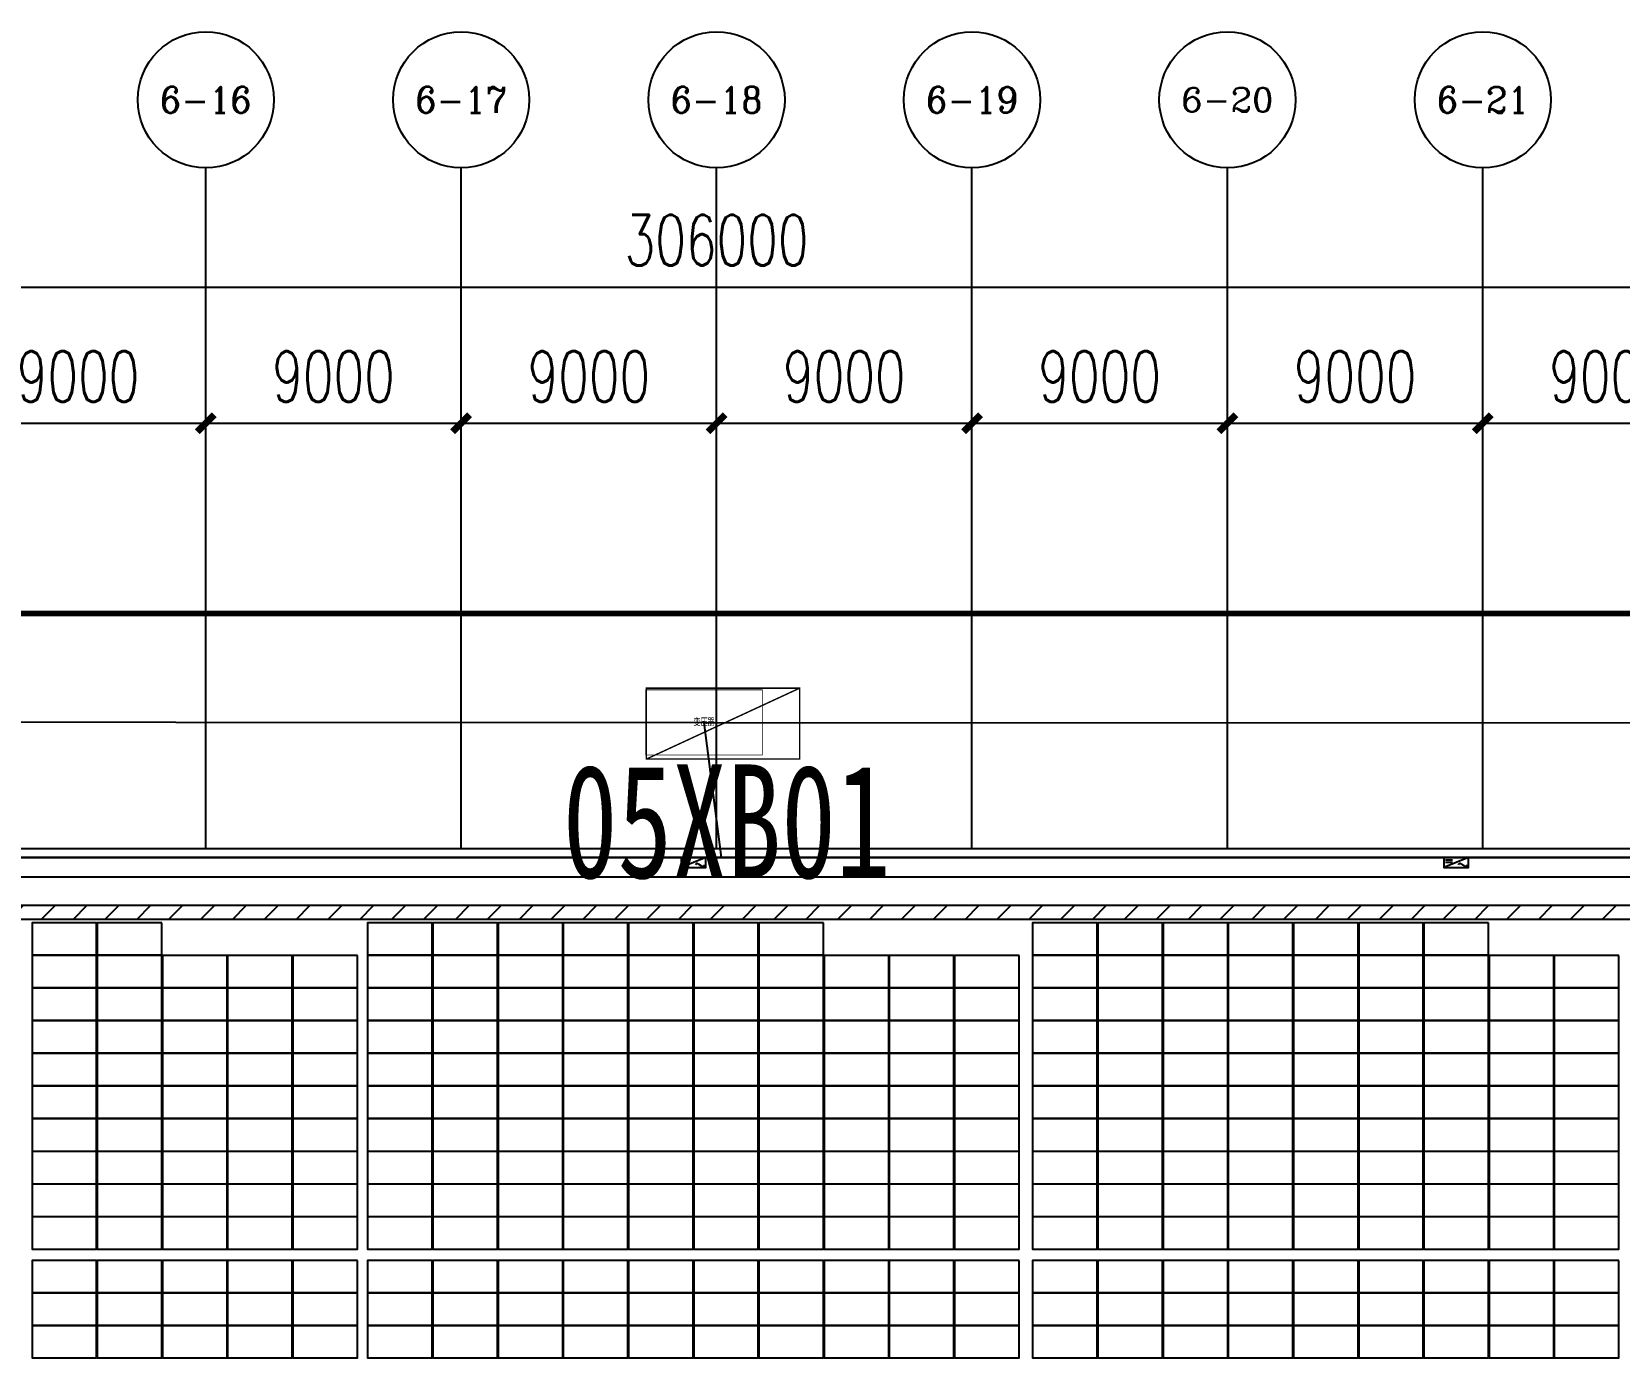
# Model space of a CAD drawing. Header units: millimetres. Extents: x 1218 to 2690, y 1163 to 1758.
# Drawn here: x 2212.5 to 2268.4, y 1476.2 to 1522.9 of the extents above; entities that cross this region are included whole.
import ezdxf
from ezdxf.enums import TextEntityAlignment as Align

# ---------------------------------------------------------------- set-up
doc = ezdxf.new("R2010")
doc.units = ezdxf.units.MM
for name, color, linetype in [('AXIS', 3, 'Continuous'), ('AXIS_TEXT', 7, 'Continuous'), ('WALL', 9, 'Continuous'), ('单元区域外轮廓', 7, 'ByLayer'), ('屋脊线', 7, 'ByLayer'), ('接线图文字', 7, 'Continuous'), ('电缆通道', 7, 'ByLayer'), ('箱变', 7, 'ByLayer'), ('箱逆', 2, 'Continuous'), ('组件', 7, 'ByLayer'), ('运维走道板', 1, 'Continuous'), ('逆变器', 7, 'ByLayer')]:
    doc.layers.add(name, color=color, linetype=linetype)
doc.styles.add('_TCH_AXIS', font='COMPLEX', dxfattribs={"bigfont": 'GBCBIG'})
doc.styles.add('_TCH_DIM_T3', font='SIMPLEX', dxfattribs={"width": 0.705882, "bigfont": 'GBCBIG'})
doc.styles.add('Albedo', font='gbenor', dxfattribs={"bigfont": 'gbcbig'})
doc.styles.add('COMPLEX', font='COMPLEX')
doc.styles.add('仿宋1250', font='', dxfattribs={"width": 0.7071, "height": 1250})
doc.styles.get('仿宋1250').set_extended_font_data('FangSong')
doc.dimstyles.new('_TCH_ARCH&&600', dxfattribs={"dimtxt": 1785, "dimasz": 600, "dimexe": 1500, "dimexo": 1800, "dimgap": 757.5, "dimtad": 1, "dimdec": 0, "dimtxsty": '_TCH_DIM_T3', "dimblk": 'ARCHTICK', "dimcen": 2.5, "dimclrt": 7, "dimazin": 2, "dimtfac": 1, "dimtdec": 0, "dimtix": 1, "dimtmove": 2, "dimatfit": 3})

# ---------------------------------------------------------------- blocks, each defined once
blk = doc.blocks.new('_ArchTick')
at = {"color": 0, "linetype": 'ByBlock', "const_width": 0.4}
blk.add_lwpolyline([(-0.5, -0.5), (0.5, 0.5)], dxfattribs=at)
blk = doc.blocks.new('*D71')
at = {"layer": 'AXIS', "color": 0, "lineweight": -2, "transparency": 16777216}
for p, q in [((876160, 2024904), (876160, 2044404)), ((1182160, 2024904), (1182160, 2044404)), ((876160, 2042904), (1182160, 2042904))]:
    blk.add_line(p, q, dxfattribs=at)
at = {"layer": 'Defpoints', "color": 0, "transparency": 16777216}
for p in [(1182160, 2042904), (876160, 2023104), (1182160, 2023104)]:
    blk.add_point(p, dxfattribs=at)
at = {"layer": 'AXIS', "color": 0, "lineweight": -2, "transparency": 16777216, "xscale": 600, "yscale": 600, "zscale": 600, "rotation": 180}
blk.add_blockref('_ArchTick', (876160, 2042904), dxfattribs=at)
at = {"layer": 'AXIS', "color": 0, "lineweight": -2, "transparency": 16777216, "xscale": 600, "yscale": 600, "zscale": 600}
blk.add_blockref('_ArchTick', (1182160, 2042904), dxfattribs=at)
at = {"layer": 'AXIS', "color": 7, "transparency": 16777216, "insert": (1029160, 2044554), "char_height": 1785, "attachment_point": 5, "style": '_TCH_DIM_T3'}
blk.add_mtext('\\A1;306000', dxfattribs=at)
blk = doc.blocks.new('*D86')
at = {"layer": 'AXIS', "color": 0, "lineweight": -2, "transparency": 16777216}
for p, q in [((1002160, 2024904), (1002160, 2039604)), ((1011160, 2024904), (1011160, 2039604)), ((1002160, 2038104), (1011160, 2038104))]:
    blk.add_line(p, q, dxfattribs=at)
at = {"layer": 'Defpoints', "color": 0, "transparency": 16777216}
for p in [(1011160, 2038104), (1002160, 2023104), (1011160, 2023104)]:
    blk.add_point(p, dxfattribs=at)
at = {"layer": 'AXIS', "color": 0, "lineweight": -2, "transparency": 16777216, "xscale": 600, "yscale": 600, "zscale": 600, "rotation": 180}
blk.add_blockref('_ArchTick', (1002160, 2038104), dxfattribs=at)
at = {"layer": 'AXIS', "color": 0, "lineweight": -2, "transparency": 16777216, "xscale": 600, "yscale": 600, "zscale": 600}
blk.add_blockref('_ArchTick', (1011160, 2038104), dxfattribs=at)
at = {"layer": 'AXIS', "color": 7, "transparency": 16777216, "insert": (1006660, 2039754), "char_height": 1785, "attachment_point": 5, "style": '_TCH_DIM_T3'}
blk.add_mtext('\\A1;9000', dxfattribs=at)
blk = doc.blocks.new('*D87')
at = {"layer": 'AXIS', "color": 0, "lineweight": -2, "transparency": 16777216}
for p, q in [((1011160, 2024904), (1011160, 2039604)), ((1020160, 2024904), (1020160, 2039604)), ((1011160, 2038104), (1020160, 2038104))]:
    blk.add_line(p, q, dxfattribs=at)
at = {"layer": 'Defpoints', "color": 0, "transparency": 16777216}
for p in [(1020160, 2038104), (1011160, 2023104), (1020160, 2023104)]:
    blk.add_point(p, dxfattribs=at)
at = {"layer": 'AXIS', "color": 0, "lineweight": -2, "transparency": 16777216, "xscale": 600, "yscale": 600, "zscale": 600, "rotation": 180}
blk.add_blockref('_ArchTick', (1011160, 2038104), dxfattribs=at)
at = {"layer": 'AXIS', "color": 0, "lineweight": -2, "transparency": 16777216, "xscale": 600, "yscale": 600, "zscale": 600}
blk.add_blockref('_ArchTick', (1020160, 2038104), dxfattribs=at)
at = {"layer": 'AXIS', "color": 7, "transparency": 16777216, "insert": (1015660, 2039754), "char_height": 1785, "attachment_point": 5, "style": '_TCH_DIM_T3'}
blk.add_mtext('\\A1;9000', dxfattribs=at)
blk = doc.blocks.new('*D88')
at = {"layer": 'AXIS', "color": 0, "lineweight": -2, "transparency": 16777216}
for p, q in [((1020160, 2024904), (1020160, 2039604)), ((1029160, 2024904), (1029160, 2039604)), ((1020160, 2038104), (1029160, 2038104))]:
    blk.add_line(p, q, dxfattribs=at)
at = {"layer": 'Defpoints', "color": 0, "transparency": 16777216}
for p in [(1029160, 2038104), (1020160, 2023104), (1029160, 2023104)]:
    blk.add_point(p, dxfattribs=at)
at = {"layer": 'AXIS', "color": 0, "lineweight": -2, "transparency": 16777216, "xscale": 600, "yscale": 600, "zscale": 600, "rotation": 180}
blk.add_blockref('_ArchTick', (1020160, 2038104), dxfattribs=at)
at = {"layer": 'AXIS', "color": 0, "lineweight": -2, "transparency": 16777216, "xscale": 600, "yscale": 600, "zscale": 600}
blk.add_blockref('_ArchTick', (1029160, 2038104), dxfattribs=at)
at = {"layer": 'AXIS', "color": 7, "transparency": 16777216, "insert": (1024660, 2039754), "char_height": 1785, "attachment_point": 5, "style": '_TCH_DIM_T3'}
blk.add_mtext('\\A1;9000', dxfattribs=at)
blk = doc.blocks.new('*D89')
at = {"layer": 'AXIS', "color": 0, "lineweight": -2, "transparency": 16777216}
for p, q in [((1029160, 2024904), (1029160, 2039604)), ((1038160, 2024904), (1038160, 2039604)), ((1029160, 2038104), (1038160, 2038104))]:
    blk.add_line(p, q, dxfattribs=at)
at = {"layer": 'Defpoints', "color": 0, "transparency": 16777216}
for p in [(1038160, 2038104), (1029160, 2023104), (1038160, 2023104)]:
    blk.add_point(p, dxfattribs=at)
at = {"layer": 'AXIS', "color": 0, "lineweight": -2, "transparency": 16777216, "xscale": 600, "yscale": 600, "zscale": 600, "rotation": 180}
blk.add_blockref('_ArchTick', (1029160, 2038104), dxfattribs=at)
at = {"layer": 'AXIS', "color": 0, "lineweight": -2, "transparency": 16777216, "xscale": 600, "yscale": 600, "zscale": 600}
blk.add_blockref('_ArchTick', (1038160, 2038104), dxfattribs=at)
at = {"layer": 'AXIS', "color": 7, "transparency": 16777216, "insert": (1033660, 2039754), "char_height": 1785, "attachment_point": 5, "style": '_TCH_DIM_T3'}
blk.add_mtext('\\A1;9000', dxfattribs=at)
blk = doc.blocks.new('*D90')
at = {"layer": 'AXIS', "color": 0, "lineweight": -2, "transparency": 16777216}
for p, q in [((1038160, 2024904), (1038160, 2039604)), ((1047160, 2024904), (1047160, 2039604)), ((1038160, 2038104), (1047160, 2038104))]:
    blk.add_line(p, q, dxfattribs=at)
at = {"layer": 'Defpoints', "color": 0, "transparency": 16777216}
for p in [(1047160, 2038104), (1038160, 2023104), (1047160, 2023104)]:
    blk.add_point(p, dxfattribs=at)
at = {"layer": 'AXIS', "color": 0, "lineweight": -2, "transparency": 16777216, "xscale": 600, "yscale": 600, "zscale": 600, "rotation": 180}
blk.add_blockref('_ArchTick', (1038160, 2038104), dxfattribs=at)
at = {"layer": 'AXIS', "color": 0, "lineweight": -2, "transparency": 16777216, "xscale": 600, "yscale": 600, "zscale": 600}
blk.add_blockref('_ArchTick', (1047160, 2038104), dxfattribs=at)
at = {"layer": 'AXIS', "color": 7, "transparency": 16777216, "insert": (1042660, 2039754), "char_height": 1785, "attachment_point": 5, "style": '_TCH_DIM_T3'}
blk.add_mtext('\\A1;9000', dxfattribs=at)
blk = doc.blocks.new('*D91')
at = {"layer": 'AXIS', "color": 0, "lineweight": -2, "transparency": 16777216}
for p, q in [((1047160, 2024904), (1047160, 2039604)), ((1056160, 2024904), (1056160, 2039604)), ((1047160, 2038104), (1056160, 2038104))]:
    blk.add_line(p, q, dxfattribs=at)
at = {"layer": 'Defpoints', "color": 0, "transparency": 16777216}
for p in [(1056160, 2038104), (1047160, 2023104), (1056160, 2023104)]:
    blk.add_point(p, dxfattribs=at)
at = {"layer": 'AXIS', "color": 0, "lineweight": -2, "transparency": 16777216, "xscale": 600, "yscale": 600, "zscale": 600, "rotation": 180}
blk.add_blockref('_ArchTick', (1047160, 2038104), dxfattribs=at)
at = {"layer": 'AXIS', "color": 0, "lineweight": -2, "transparency": 16777216, "xscale": 600, "yscale": 600, "zscale": 600}
blk.add_blockref('_ArchTick', (1056160, 2038104), dxfattribs=at)
at = {"layer": 'AXIS', "color": 7, "transparency": 16777216, "insert": (1051660, 2039754), "char_height": 1785, "attachment_point": 5, "style": '_TCH_DIM_T3'}
blk.add_mtext('\\A1;9000', dxfattribs=at)
blk = doc.blocks.new('*D92')
at = {"layer": 'AXIS', "color": 0, "lineweight": -2, "transparency": 16777216}
for p, q in [((1056160, 2024904), (1056160, 2039604)), ((1065160, 2024904), (1065160, 2039604)), ((1056160, 2038104), (1065160, 2038104))]:
    blk.add_line(p, q, dxfattribs=at)
at = {"layer": 'Defpoints', "color": 0, "transparency": 16777216}
for p in [(1065160, 2038104), (1056160, 2023104), (1065160, 2023104)]:
    blk.add_point(p, dxfattribs=at)
at = {"layer": 'AXIS', "color": 0, "lineweight": -2, "transparency": 16777216, "xscale": 600, "yscale": 600, "zscale": 600, "rotation": 180}
blk.add_blockref('_ArchTick', (1056160, 2038104), dxfattribs=at)
at = {"layer": 'AXIS', "color": 0, "lineweight": -2, "transparency": 16777216, "xscale": 600, "yscale": 600, "zscale": 600}
blk.add_blockref('_ArchTick', (1065160, 2038104), dxfattribs=at)
at = {"layer": 'AXIS', "color": 7, "transparency": 16777216, "insert": (1060660, 2039754), "char_height": 1785, "attachment_point": 5, "style": '_TCH_DIM_T3'}
blk.add_mtext('\\A1;9000', dxfattribs=at)
blk = doc.blocks.new('_AXISO')
blk.add_circle((0, 0), 0.5)
at = {"layer": 'AXIS_TEXT', "style": 'COMPLEX', "width": 1.041667}
blk.add_attdef('A', text='', height=0.56, dxfattribs=at).set_placement((-0.25, -0.28), (0.25, -0.28), align=Align.FIT)
blk = doc.blocks.new('*D518')
at = {"layer": 'AXIS', "color": 0, "lineweight": -2, "transparency": 16777216}
for p, q in [((876160, 2024904), (876160, 2044404)), ((1182160, 2024904), (1182160, 2044404)), ((876160, 2042904), (1182160, 2042904))]:
    blk.add_line(p, q, dxfattribs=at)
at = {"layer": 'Defpoints', "color": 0, "transparency": 16777216}
for p in [(1182160, 2042904), (876160, 2023104), (1182160, 2023104)]:
    blk.add_point(p, dxfattribs=at)
at = {"layer": 'AXIS', "color": 0, "lineweight": -2, "transparency": 16777216, "xscale": 600, "yscale": 600, "zscale": 600, "rotation": 180}
blk.add_blockref('_ArchTick', (876160, 2042904), dxfattribs=at)
at = {"layer": 'AXIS', "color": 0, "lineweight": -2, "transparency": 16777216, "xscale": 600, "yscale": 600, "zscale": 600}
blk.add_blockref('_ArchTick', (1182160, 2042904), dxfattribs=at)
at = {"layer": 'AXIS', "color": 7, "transparency": 16777216, "insert": (1029160, 2044554), "char_height": 1785, "attachment_point": 5, "style": '_TCH_DIM_T3'}
blk.add_mtext('\\A1;306000', dxfattribs=at)
blk = doc.blocks.new('*D533')
at = {"layer": 'AXIS', "color": 0, "lineweight": -2, "transparency": 16777216}
for p, q in [((1002160, 2024904), (1002160, 2039604)), ((1011160, 2024904), (1011160, 2039604)), ((1002160, 2038104), (1011160, 2038104))]:
    blk.add_line(p, q, dxfattribs=at)
at = {"layer": 'Defpoints', "color": 0, "transparency": 16777216}
for p in [(1011160, 2038104), (1002160, 2023104), (1011160, 2023104)]:
    blk.add_point(p, dxfattribs=at)
at = {"layer": 'AXIS', "color": 0, "lineweight": -2, "transparency": 16777216, "xscale": 600, "yscale": 600, "zscale": 600, "rotation": 180}
blk.add_blockref('_ArchTick', (1002160, 2038104), dxfattribs=at)
at = {"layer": 'AXIS', "color": 0, "lineweight": -2, "transparency": 16777216, "xscale": 600, "yscale": 600, "zscale": 600}
blk.add_blockref('_ArchTick', (1011160, 2038104), dxfattribs=at)
at = {"layer": 'AXIS', "color": 7, "transparency": 16777216, "insert": (1006660, 2039754), "char_height": 1785, "attachment_point": 5, "style": '_TCH_DIM_T3'}
blk.add_mtext('\\A1;9000', dxfattribs=at)
blk = doc.blocks.new('*D534')
at = {"layer": 'AXIS', "color": 0, "lineweight": -2, "transparency": 16777216}
for p, q in [((1011160, 2024904), (1011160, 2039604)), ((1020160, 2024904), (1020160, 2039604)), ((1011160, 2038104), (1020160, 2038104))]:
    blk.add_line(p, q, dxfattribs=at)
at = {"layer": 'Defpoints', "color": 0, "transparency": 16777216}
for p in [(1020160, 2038104), (1011160, 2023104), (1020160, 2023104)]:
    blk.add_point(p, dxfattribs=at)
at = {"layer": 'AXIS', "color": 0, "lineweight": -2, "transparency": 16777216, "xscale": 600, "yscale": 600, "zscale": 600, "rotation": 180}
blk.add_blockref('_ArchTick', (1011160, 2038104), dxfattribs=at)
at = {"layer": 'AXIS', "color": 0, "lineweight": -2, "transparency": 16777216, "xscale": 600, "yscale": 600, "zscale": 600}
blk.add_blockref('_ArchTick', (1020160, 2038104), dxfattribs=at)
at = {"layer": 'AXIS', "color": 7, "transparency": 16777216, "insert": (1015660, 2039754), "char_height": 1785, "attachment_point": 5, "style": '_TCH_DIM_T3'}
blk.add_mtext('\\A1;9000', dxfattribs=at)
blk = doc.blocks.new('*D535')
at = {"layer": 'AXIS', "color": 0, "lineweight": -2, "transparency": 16777216}
for p, q in [((1020160, 2024904), (1020160, 2039604)), ((1029160, 2024904), (1029160, 2039604)), ((1020160, 2038104), (1029160, 2038104))]:
    blk.add_line(p, q, dxfattribs=at)
at = {"layer": 'Defpoints', "color": 0, "transparency": 16777216}
for p in [(1029160, 2038104), (1020160, 2023104), (1029160, 2023104)]:
    blk.add_point(p, dxfattribs=at)
at = {"layer": 'AXIS', "color": 0, "lineweight": -2, "transparency": 16777216, "xscale": 600, "yscale": 600, "zscale": 600, "rotation": 180}
blk.add_blockref('_ArchTick', (1020160, 2038104), dxfattribs=at)
at = {"layer": 'AXIS', "color": 0, "lineweight": -2, "transparency": 16777216, "xscale": 600, "yscale": 600, "zscale": 600}
blk.add_blockref('_ArchTick', (1029160, 2038104), dxfattribs=at)
at = {"layer": 'AXIS', "color": 7, "transparency": 16777216, "insert": (1024660, 2039754), "char_height": 1785, "attachment_point": 5, "style": '_TCH_DIM_T3'}
blk.add_mtext('\\A1;9000', dxfattribs=at)
blk = doc.blocks.new('*D536')
at = {"layer": 'AXIS', "color": 0, "lineweight": -2, "transparency": 16777216}
for p, q in [((1029160, 2024904), (1029160, 2039604)), ((1038160, 2024904), (1038160, 2039604)), ((1029160, 2038104), (1038160, 2038104))]:
    blk.add_line(p, q, dxfattribs=at)
at = {"layer": 'Defpoints', "color": 0, "transparency": 16777216}
for p in [(1038160, 2038104), (1029160, 2023104), (1038160, 2023104)]:
    blk.add_point(p, dxfattribs=at)
at = {"layer": 'AXIS', "color": 0, "lineweight": -2, "transparency": 16777216, "xscale": 600, "yscale": 600, "zscale": 600, "rotation": 180}
blk.add_blockref('_ArchTick', (1029160, 2038104), dxfattribs=at)
at = {"layer": 'AXIS', "color": 0, "lineweight": -2, "transparency": 16777216, "xscale": 600, "yscale": 600, "zscale": 600}
blk.add_blockref('_ArchTick', (1038160, 2038104), dxfattribs=at)
at = {"layer": 'AXIS', "color": 7, "transparency": 16777216, "insert": (1033660, 2039754), "char_height": 1785, "attachment_point": 5, "style": '_TCH_DIM_T3'}
blk.add_mtext('\\A1;9000', dxfattribs=at)
blk = doc.blocks.new('*D537')
at = {"layer": 'AXIS', "color": 0, "lineweight": -2, "transparency": 16777216}
for p, q in [((1038160, 2024904), (1038160, 2039604)), ((1047160, 2024904), (1047160, 2039604)), ((1038160, 2038104), (1047160, 2038104))]:
    blk.add_line(p, q, dxfattribs=at)
at = {"layer": 'Defpoints', "color": 0, "transparency": 16777216}
for p in [(1047160, 2038104), (1038160, 2023104), (1047160, 2023104)]:
    blk.add_point(p, dxfattribs=at)
at = {"layer": 'AXIS', "color": 0, "lineweight": -2, "transparency": 16777216, "xscale": 600, "yscale": 600, "zscale": 600, "rotation": 180}
blk.add_blockref('_ArchTick', (1038160, 2038104), dxfattribs=at)
at = {"layer": 'AXIS', "color": 0, "lineweight": -2, "transparency": 16777216, "xscale": 600, "yscale": 600, "zscale": 600}
blk.add_blockref('_ArchTick', (1047160, 2038104), dxfattribs=at)
at = {"layer": 'AXIS', "color": 7, "transparency": 16777216, "insert": (1042660, 2039754), "char_height": 1785, "attachment_point": 5, "style": '_TCH_DIM_T3'}
blk.add_mtext('\\A1;9000', dxfattribs=at)
blk = doc.blocks.new('*D538')
at = {"layer": 'AXIS', "color": 0, "lineweight": -2, "transparency": 16777216}
for p, q in [((1047160, 2024904), (1047160, 2039604)), ((1056160, 2024904), (1056160, 2039604)), ((1047160, 2038104), (1056160, 2038104))]:
    blk.add_line(p, q, dxfattribs=at)
at = {"layer": 'Defpoints', "color": 0, "transparency": 16777216}
for p in [(1056160, 2038104), (1047160, 2023104), (1056160, 2023104)]:
    blk.add_point(p, dxfattribs=at)
at = {"layer": 'AXIS', "color": 0, "lineweight": -2, "transparency": 16777216, "xscale": 600, "yscale": 600, "zscale": 600, "rotation": 180}
blk.add_blockref('_ArchTick', (1047160, 2038104), dxfattribs=at)
at = {"layer": 'AXIS', "color": 0, "lineweight": -2, "transparency": 16777216, "xscale": 600, "yscale": 600, "zscale": 600}
blk.add_blockref('_ArchTick', (1056160, 2038104), dxfattribs=at)
at = {"layer": 'AXIS', "color": 7, "transparency": 16777216, "insert": (1051660, 2039754), "char_height": 1785, "attachment_point": 5, "style": '_TCH_DIM_T3'}
blk.add_mtext('\\A1;9000', dxfattribs=at)
blk = doc.blocks.new('*D539')
at = {"layer": 'AXIS', "color": 0, "lineweight": -2, "transparency": 16777216}
for p, q in [((1056160, 2024904), (1056160, 2039604)), ((1065160, 2024904), (1065160, 2039604)), ((1056160, 2038104), (1065160, 2038104))]:
    blk.add_line(p, q, dxfattribs=at)
at = {"layer": 'Defpoints', "color": 0, "transparency": 16777216}
for p in [(1065160, 2038104), (1056160, 2023104), (1065160, 2023104)]:
    blk.add_point(p, dxfattribs=at)
at = {"layer": 'AXIS', "color": 0, "lineweight": -2, "transparency": 16777216, "xscale": 600, "yscale": 600, "zscale": 600, "rotation": 180}
blk.add_blockref('_ArchTick', (1056160, 2038104), dxfattribs=at)
at = {"layer": 'AXIS', "color": 0, "lineweight": -2, "transparency": 16777216, "xscale": 600, "yscale": 600, "zscale": 600}
blk.add_blockref('_ArchTick', (1065160, 2038104), dxfattribs=at)
at = {"layer": 'AXIS', "color": 7, "transparency": 16777216, "insert": (1060660, 2039754), "char_height": 1785, "attachment_point": 5, "style": '_TCH_DIM_T3'}
blk.add_mtext('\\A1;9000', dxfattribs=at)
blk = doc.blocks.new('*U582')
at = {"layer": '单元区域外轮廓', "color": 2}
blk.add_polyline3d([(582600, -78700, 12000), (-582600, -78700, 12000), (-582600, 78700, 12000), (582600, 78700, 12000)], close=True, dxfattribs=at)
at = {"flags": 1}
for tag in ['unit_id', 'unit_name', 'parapet_height', 'ground_elevation', 'is_enable_parapet']:
    blk.add_attdef(tag, (0, 0), '', height=2.5, dxfattribs=at)
blk = doc.blocks.new('*U583')
at = {"layer": '屋脊线', "color": 30}
blk.add_line((582600, 78700, 12000), (-582600, 78700, 12000), dxfattribs=at)
at = {"flags": 1}
for tag in ['unit_id', 'unit_name']:
    blk.add_attdef(tag, (0, 0), '', height=2.5, dxfattribs=at)
blk = doc.blocks.new('*U586')
at = {"color": 0}
blk.add_polyline3d([(0, 0, 0), (-227.8, 0, 0), (-227.8, -113.3, 5.8), (0, -113.3, 5.8)], close=True, dxfattribs=at)
at = {"flags": 1}
for tag in ['mounting-hole-spacing1', 'mounting-hole-spacing2', 'module-material', 'vmpo', 'voco', 'silicon-material', 'panel-length', 'panel-width', 'panel-height', 'userid', 'theme', 'note', 'name', 'pmax', 'company-name', 'id', 'impo', 'isco']:
    blk.add_attdef(tag, (0, 0), '', height=2.5, dxfattribs=at)
blk = doc.blocks.new('*U587')
at = {"layer": '组件', "color": 12}
for p in [(34655.5, 7639.6, 1221.7), (34885.3, 7639.6, 1221.7), (35838.1, 7639.6, 1221.7), (36067.9, 7639.6, 1221.7), (36297.7, 7639.6, 1221.7), (34655.5, 7524.4, 1227.6), (34885.3, 7524.4, 1227.6), (35115.1, 7524.4, 1227.6), (35344.9, 7524.4, 1227.6), (35574.7, 7524.4, 1227.6), (35838.1, 7524.4, 1227.6), (36067.9, 7524.4, 1227.6), (36297.7, 7524.4, 1227.6), (36527.5, 7524.4, 1227.6), (34655.5, 7409.1, 1233.4), (34885.3, 7409.1, 1233.4), (35115.1, 7409.1, 1233.4), (35344.9, 7409.1, 1233.4), (35574.7, 7409.1, 1233.4), (35838.1, 7409.1, 1233.4), (36067.9, 7409.1, 1233.4), (36297.7, 7409.1, 1233.4), (36527.5, 7409.1, 1233.4), (34655.5, 7293.9, 1239.3), (34885.3, 7293.9, 1239.3), (35115.1, 7293.9, 1239.3), (35344.9, 7293.9, 1239.3), (35574.7, 7293.9, 1239.3), (35838.1, 7293.9, 1239.3), (36067.9, 7293.9, 1239.3), (36297.7, 7293.9, 1239.3), (36527.5, 7293.9, 1239.3), (34655.5, 7178.6, 1245.1), (34885.3, 7178.6, 1245.1), (35115.1, 7178.6, 1245.1), (35344.9, 7178.6, 1245.1), (35574.7, 7178.6, 1245.1), (35838.1, 7178.6, 1245.1), (36067.9, 7178.6, 1245.1), (36297.7, 7178.6, 1245.1), (36527.5, 7178.6, 1245.1), (34655.5, 7063.4, 1251), (34885.3, 7063.4, 1251), (35115.1, 7063.4, 1251), (35344.9, 7063.4, 1251), (35574.7, 7063.4, 1251), (35838.1, 7063.4, 1251), (36067.9, 7063.4, 1251), (36297.7, 7063.4, 1251), (36527.5, 7063.4, 1251), (34655.5, 6948.1, 1256.9), (34885.3, 6948.1, 1256.9), (35115.1, 6948.1, 1256.9), (35344.9, 6948.1, 1256.9), (35574.7, 6948.1, 1256.9), (35838.1, 6948.1, 1256.9), (36067.9, 6948.1, 1256.9), (36297.7, 6948.1, 1256.9), (36527.5, 6948.1, 1256.9), (34655.5, 6832.9, 1262.7), (34885.3, 6832.9, 1262.7), (35115.1, 6832.9, 1262.7), (35344.9, 6832.9, 1262.7), (35574.7, 6832.9, 1262.7), (35838.1, 6832.9, 1262.7), (36067.9, 6832.9, 1262.7), (36297.7, 6832.9, 1262.7), (36527.5, 6832.9, 1262.7), (34655.5, 6717.6, 1268.6), (34885.3, 6717.6, 1268.6), (35115.1, 6717.6, 1268.6), (35344.9, 6717.6, 1268.6), (35574.7, 6717.6, 1268.6), (35838.1, 6717.6, 1268.6), (36067.9, 6717.6, 1268.6), (36297.7, 6717.6, 1268.6), (36527.5, 6717.6, 1268.6), (34655.5, 6602.4, 1274.4), (34885.3, 6602.4, 1274.4), (35115.1, 6602.4, 1274.4), (35344.9, 6602.4, 1274.4), (35574.7, 6602.4, 1274.4), (35838.1, 6602.4, 1274.4), (36067.9, 6602.4, 1274.4), (36297.7, 6602.4, 1274.4), (36527.5, 6602.4, 1274.4), (34655.5, 6449.1, 1282.2), (34885.3, 6449.1, 1282.2), (35115.1, 6449.1, 1282.2), (35344.9, 6449.1, 1282.2), (35574.7, 6449.1, 1282.2), (35838.1, 6449.1, 1282.2), (34655.5, 6333.9, 1288.1), (34885.3, 6333.9, 1288.1), (35115.1, 6333.9, 1288.1), (35344.9, 6333.9, 1288.1), (35574.7, 6333.9, 1288.1), (35838.1, 6333.9, 1288.1), (34655.5, 6218.6, 1293.9), (34885.3, 6218.6, 1293.9), (35115.1, 6218.6, 1293.9), (35344.9, 6218.6, 1293.9), (35574.7, 6218.6, 1293.9), (35838.1, 6218.6, 1293.9)]:
    blk.add_blockref('*U586', p, dxfattribs=at)
at = {"layer": '组件', "color": 110}
for p in [(36527.5, 7639.6, 1221.7), (36757.3, 7639.6, 1221.7), (36987.1, 7639.6, 1221.7), (37216.9, 7639.6, 1221.7), (38181.4, 7639.6, 1221.7), (38411.2, 7639.6, 1221.7), (38641, 7639.6, 1221.7), (38870.8, 7639.6, 1221.7), (39100.6, 7639.6, 1221.7), (36757.3, 7524.4, 1227.6), (36987.1, 7524.4, 1227.6), (37216.9, 7524.4, 1227.6), (37446.7, 7524.4, 1227.6), (37676.5, 7524.4, 1227.6), (37906.3, 7524.4, 1227.6), (38181.4, 7524.4, 1227.6), (38411.2, 7524.4, 1227.6), (38641, 7524.4, 1227.6), (38870.8, 7524.4, 1227.6), (39100.6, 7524.4, 1227.6), (36757.3, 7409.1, 1233.4), (36987.1, 7409.1, 1233.4), (37216.9, 7409.1, 1233.4), (37446.7, 7409.1, 1233.4), (37676.5, 7409.1, 1233.4), (37906.3, 7409.1, 1233.4), (38181.4, 7409.1, 1233.4), (38411.2, 7409.1, 1233.4), (38641, 7409.1, 1233.4), (38870.8, 7409.1, 1233.4), (39100.6, 7409.1, 1233.4), (36757.3, 7293.9, 1239.3), (36987.1, 7293.9, 1239.3), (37216.9, 7293.9, 1239.3), (37446.7, 7293.9, 1239.3), (37676.5, 7293.9, 1239.3), (37906.3, 7293.9, 1239.3), (38181.4, 7293.9, 1239.3), (38411.2, 7293.9, 1239.3), (38641, 7293.9, 1239.3), (38870.8, 7293.9, 1239.3), (39100.6, 7293.9, 1239.3), (36757.3, 7178.6, 1245.1), (36987.1, 7178.6, 1245.1), (37216.9, 7178.6, 1245.1), (37446.7, 7178.6, 1245.1), (37676.5, 7178.6, 1245.1), (37906.3, 7178.6, 1245.1), (38181.4, 7178.6, 1245.1), (38411.2, 7178.6, 1245.1), (38641, 7178.6, 1245.1), (38870.8, 7178.6, 1245.1), (39100.6, 7178.6, 1245.1), (36757.3, 7063.4, 1251), (36987.1, 7063.4, 1251), (37216.9, 7063.4, 1251), (37446.7, 7063.4, 1251), (37676.5, 7063.4, 1251), (37906.3, 7063.4, 1251), (38181.4, 7063.4, 1251), (38411.2, 7063.4, 1251), (38641, 7063.4, 1251), (38870.8, 7063.4, 1251), (39100.6, 7063.4, 1251), (36757.3, 6948.1, 1256.9), (36987.1, 6948.1, 1256.9), (37216.9, 6948.1, 1256.9), (37446.7, 6948.1, 1256.9), (37676.5, 6948.1, 1256.9), (37906.3, 6948.1, 1256.9), (38181.4, 6948.1, 1256.9), (38411.2, 6948.1, 1256.9), (38641, 6948.1, 1256.9), (38870.8, 6948.1, 1256.9), (39100.6, 6948.1, 1256.9), (36757.3, 6832.9, 1262.7), (36987.1, 6832.9, 1262.7), (37216.9, 6832.9, 1262.7), (37446.7, 6832.9, 1262.7), (37676.5, 6832.9, 1262.7), (37906.3, 6832.9, 1262.7), (38181.4, 6832.9, 1262.7), (38411.2, 6832.9, 1262.7), (38641, 6832.9, 1262.7), (38870.8, 6832.9, 1262.7), (39100.6, 6832.9, 1262.7), (36757.3, 6717.6, 1268.6), (36987.1, 6717.6, 1268.6), (37216.9, 6717.6, 1268.6), (37446.7, 6717.6, 1268.6), (37676.5, 6717.6, 1268.6), (37906.3, 6717.6, 1268.6), (38181.4, 6717.6, 1268.6), (38411.2, 6717.6, 1268.6), (38641, 6717.6, 1268.6), (38870.8, 6717.6, 1268.6), (39100.6, 6717.6, 1268.6), (36757.3, 6602.4, 1274.4), (36987.1, 6602.4, 1274.4), (37216.9, 6602.4, 1274.4), (37446.7, 6602.4, 1274.4), (37676.5, 6602.4, 1274.4), (37906.3, 6602.4, 1274.4), (38181.4, 6602.4, 1274.4), (38411.2, 6602.4, 1274.4), (38641, 6602.4, 1274.4), (38870.8, 6602.4, 1274.4), (39100.6, 6602.4, 1274.4), (36067.9, 6449.1, 1282.2), (36297.7, 6449.1, 1282.2), (36527.5, 6449.1, 1282.2), (36757.3, 6449.1, 1282.2), (36987.1, 6449.1, 1282.2), (37216.9, 6449.1, 1282.2), (37446.7, 6449.1, 1282.2), (37676.5, 6449.1, 1282.2), (37906.3, 6449.1, 1282.2), (38181.4, 6449.1, 1282.2), (38411.2, 6449.1, 1282.2), (36067.9, 6333.9, 1288.1), (36297.7, 6333.9, 1288.1), (36527.5, 6333.9, 1288.1), (36757.3, 6333.9, 1288.1), (36987.1, 6333.9, 1288.1), (37216.9, 6333.9, 1288.1), (37446.7, 6333.9, 1288.1), (37676.5, 6333.9, 1288.1), (37906.3, 6333.9, 1288.1), (38181.4, 6333.9, 1288.1), (38411.2, 6333.9, 1288.1), (36067.9, 6218.6, 1293.9), (36297.7, 6218.6, 1293.9), (36527.5, 6218.6, 1293.9), (36757.3, 6218.6, 1293.9), (36987.1, 6218.6, 1293.9), (37216.9, 6218.6, 1293.9), (37446.7, 6218.6, 1293.9), (37676.5, 6218.6, 1293.9), (37906.3, 6218.6, 1293.9), (38181.4, 6218.6, 1293.9), (38411.2, 6218.6, 1293.9)]:
    blk.add_blockref('*U586', p, dxfattribs=at)
at = {"layer": '组件', "color": 240}
for p in [(39330.4, 7639.6, 1221.7), (39560.2, 7639.6, 1221.7), (39330.4, 7524.4, 1227.6), (39560.2, 7524.4, 1227.6), (39790, 7524.4, 1227.6), (40019.8, 7524.4, 1227.6), (39330.4, 7409.1, 1233.4), (39560.2, 7409.1, 1233.4), (39790, 7409.1, 1233.4), (40019.8, 7409.1, 1233.4), (39330.4, 7293.9, 1239.3), (39560.2, 7293.9, 1239.3), (39790, 7293.9, 1239.3), (40019.8, 7293.9, 1239.3), (39330.4, 7178.6, 1245.1), (39560.2, 7178.6, 1245.1), (39790, 7178.6, 1245.1), (40019.8, 7178.6, 1245.1), (39330.4, 7063.4, 1251), (39560.2, 7063.4, 1251), (39790, 7063.4, 1251), (40019.8, 7063.4, 1251), (39330.4, 6948.1, 1256.9), (39560.2, 6948.1, 1256.9), (39790, 6948.1, 1256.9), (40019.8, 6948.1, 1256.9), (39330.4, 6832.9, 1262.7), (39560.2, 6832.9, 1262.7), (39790, 6832.9, 1262.7), (40019.8, 6832.9, 1262.7), (39330.4, 6717.6, 1268.6), (39560.2, 6717.6, 1268.6), (39790, 6717.6, 1268.6), (40019.8, 6717.6, 1268.6), (39330.4, 6602.4, 1274.4), (39560.2, 6602.4, 1274.4), (39790, 6602.4, 1274.4), (40019.8, 6602.4, 1274.4), (38641, 6449.1, 1282.2), (38870.8, 6449.1, 1282.2), (39100.6, 6449.1, 1282.2), (39330.4, 6449.1, 1282.2), (39560.2, 6449.1, 1282.2), (39790, 6449.1, 1282.2), (40019.8, 6449.1, 1282.2), (38641, 6333.9, 1288.1), (38870.8, 6333.9, 1288.1), (39100.6, 6333.9, 1288.1), (39330.4, 6333.9, 1288.1), (39560.2, 6333.9, 1288.1), (39790, 6333.9, 1288.1), (40019.8, 6333.9, 1288.1), (38641, 6218.6, 1293.9), (38870.8, 6218.6, 1293.9), (39100.6, 6218.6, 1293.9), (39330.4, 6218.6, 1293.9), (39560.2, 6218.6, 1293.9), (39790, 6218.6, 1293.9), (40019.8, 6218.6, 1293.9)]:
    blk.add_blockref('*U586', p, dxfattribs=at)
at = {"flags": 1}
for tag in ['offset-x', 'offset-y', 'mode', 'tilt', 'azimuth', 'align', 'array-mode', 'panel-x', 'panel-y', 'panel-per-row', 'bracket-type', 'bracket-value', 'row-per-array']:
    blk.add_attdef(tag, (0, 0), '', height=2.5, dxfattribs=at)
blk = doc.blocks.new('*U643', base_point=(43.5, 18.1))
at = {"color": 0}
for p, q in [((0, 0), (87, 36.1)), ((56.7, 18.2), (81.7, 18.2)), ((56.7, 9.6), (81.7, 9.6))]:
    blk.add_line(p, q, dxfattribs=at)
blk.add_lwpolyline([(0, 0), (87, 0), (87, 36.1), (0, 36.1)], close=True, dxfattribs=at)
blk.add_lwpolyline([(4.7, 27, -0.6815), (15.8, 30.2), (25.5, 23.7, 0.6815), (36.6, 27)], format="xyb", dxfattribs=at)
blk = doc.blocks.new('*U644', base_point=(43.5, 18.1))
at = {"color": 0}
for p, q in [((0, 0), (87, 36.1)), ((56.7, 18.2), (81.7, 18.2)), ((56.7, 9.6), (81.7, 9.6))]:
    blk.add_line(p, q, dxfattribs=at)
blk.add_lwpolyline([(0, 0), (87, 0), (87, 36.1), (0, 36.1)], close=True, dxfattribs=at)
blk.add_lwpolyline([(4.7, 27, -0.6815), (15.8, 30.2), (25.5, 23.7, 0.6815), (36.6, 27)], format="xyb", dxfattribs=at)
blk = doc.blocks.new('*U705', base_point=(205, 115))
at = {"layer": '箱变', "const_width": 2.5}
blk.add_lwpolyline([(0, 0), (410, 0), (410, 230), (0, 230)], close=True, dxfattribs=at)
at = {"layer": '箱变', "style": 'Albedo'}
blk.add_text('变压器', height=25, dxfattribs=at).set_placement((205, 115), align=Align.MIDDLE_CENTER)
blk = doc.blocks.new('DT1')
at = {"layer": 'AXIS', "color": 252, "true_color": 0x939598}
for p, q in [((1011159.9, 2023103.7), (1011159.9, 2047103.7)), ((1020159.9, 2023103.7), (1020159.9, 2047103.7)), ((1029159.9, 2023103.7), (1029159.9, 2047103.7)), ((1038159.9, 2023103.7), (1038159.9, 2047103.7)), ((1047159.9, 2023103.7), (1047159.9, 2047103.7)), ((1056159.9, 2023103.7), (1056159.9, 2047103.7))]:
    blk.add_line(p, q, dxfattribs=at)
at = {"layer": 'WALL'}
for p, q in [((1243659.9, 2023103.7), (77859.9, 2023103.7)), ((1243359.9, 2022803.7), (78159.9, 2022803.7))]:
    blk.add_line(p, q, dxfattribs=at)
blk.add_lwpolyline([(1182609.9, 2022103.7), (875709.9, 2022103.7)], dxfattribs=at)
at = {"layer": 'AXIS', "color": 252, "true_color": 0x939598}
ref = blk.add_blockref('_AXISO', (1011159.9, 2049503.7), dxfattribs=dict(at, xscale=4800, yscale=4800, zscale=4800))
ref.add_attrib('A', '6-16', dxfattribs={"layer": 'AXIS_TEXT', "height": 905.96, "style": '_TCH_AXIS'}).set_placement((1009542.1, 2049050.7), (1012777.6, 2049050.7), align=Align.FIT)
ref = blk.add_blockref('_AXISO', (1020159.9, 2049503.7), dxfattribs=dict(at, xscale=4800, yscale=4800, zscale=4800))
ref.add_attrib('A', '6-17', dxfattribs={"layer": 'AXIS_TEXT', "height": 905.96, "style": '_TCH_AXIS'}).set_placement((1018542.1, 2049050.7), (1021777.6, 2049050.7), align=Align.FIT)
ref = blk.add_blockref('_AXISO', (1029159.9, 2049503.7), dxfattribs=dict(at, xscale=4800, yscale=4800, zscale=4800))
ref.add_attrib('A', '6-18', dxfattribs={"layer": 'AXIS_TEXT', "height": 905.96, "style": '_TCH_AXIS'}).set_placement((1027542.1, 2049050.7), (1030777.6, 2049050.7), align=Align.FIT)
ref = blk.add_blockref('_AXISO', (1038159.9, 2049503.7), dxfattribs=dict(at, xscale=4800, yscale=4800, zscale=4800))
ref.add_attrib('A', '6-19', dxfattribs={"layer": 'AXIS_TEXT', "height": 905.96, "style": '_TCH_AXIS'}).set_placement((1036542.1, 2049050.7), (1039777.6, 2049050.7), align=Align.FIT)
ref = blk.add_blockref('_AXISO', (1047159.9, 2049503.7), dxfattribs=dict(at, xscale=4800, yscale=4800, zscale=4800))
ref.add_attrib('A', '6-20', dxfattribs={"layer": 'AXIS_TEXT', "height": 853.1, "style": '_TCH_AXIS'}).set_placement((1045534.9, 2049077.2), (1048784.8, 2049077.2), align=Align.FIT)
ref = blk.add_blockref('_AXISO', (1056159.9, 2049503.7), dxfattribs=dict(at, xscale=4800, yscale=4800, zscale=4800))
ref.add_attrib('A', '6-21', dxfattribs={"layer": 'AXIS_TEXT', "height": 905.96, "style": '_TCH_AXIS'}).set_placement((1054542.1, 2049050.7), (1057777.6, 2049050.7), align=Align.FIT)
for p1, p2, distance, picture, middle in [((876159.9, 2023103.7), (1182159.9, 2023103.7), 19800, '*D71', (1029159.9, 2044553.7)), ((876159.9, 2023103.7), (1182159.9, 2023103.7), 19800, '*D518', (1029159.9, 2044553.7)), ((1002159.9, 2023103.7), (1011159.9, 2023103.7), 15000, '*D86', (1006659.9, 2039753.7)), ((1002159.9, 2023103.7), (1011159.9, 2023103.7), 15000, '*D533', (1006659.9, 2039753.7)), ((1011159.9, 2023103.7), (1020159.9, 2023103.7), 15000, '*D87', (1015659.9, 2039753.7)), ((1011159.9, 2023103.7), (1020159.9, 2023103.7), 15000, '*D534', (1015659.9, 2039753.7)), ((1020159.9, 2023103.7), (1029159.9, 2023103.7), 15000, '*D88', (1024659.9, 2039753.7)), ((1020159.9, 2023103.7), (1029159.9, 2023103.7), 15000, '*D535', (1024659.9, 2039753.7)), ((1029159.9, 2023103.7), (1038159.9, 2023103.7), 15000, '*D89', (1033659.9, 2039753.7)), ((1029159.9, 2023103.7), (1038159.9, 2023103.7), 15000, '*D536', (1033659.9, 2039753.7)), ((1038159.9, 2023103.7), (1047159.9, 2023103.7), 15000, '*D90', (1042659.9, 2039753.7)), ((1038159.9, 2023103.7), (1047159.9, 2023103.7), 15000, '*D537', (1042659.9, 2039753.7)), ((1047159.9, 2023103.7), (1056159.9, 2023103.7), 15000, '*D91', (1051659.9, 2039753.7)), ((1047159.9, 2023103.7), (1056159.9, 2023103.7), 15000, '*D538', (1051659.9, 2039753.7)), ((1056159.9, 2023103.7), (1065159.9, 2023103.7), 15000, '*D92', (1060659.9, 2039753.7)), ((1056159.9, 2023103.7), (1065159.9, 2023103.7), 15000, '*D539', (1060659.9, 2039753.7))]:
    dim = blk.add_aligned_dim(p1=p1, p2=p2, distance=distance, dimstyle='_TCH_ARCH&&600', dxfattribs=at)
    dim.commit()
    dim.dimension.update_dxf_attribs({"geometry": picture, "text_midpoint": middle})

msp = doc.modelspace()

# ---------------------------------------------------------------- hatches: boundary and pattern name
at = {"layer": '运维走道板'}
h = msp.add_hatch(dxfattribs=at)
h.set_pattern_fill('ANSI31', color=1, scale=0.5)
h.set_pattern_definition([(45, (3496.791, -2326.28056), (-0.561266, 0.561266), [])])
h.paths.add_polyline_path([(2084.171, 1492.159), (2450.199, 1492.159), (2450.199, 1491.659), (2084.171, 1491.659)])

# ---------------------------------------------------------------- linework, layer by layer
at = {"layer": '单元区域外轮廓', "color": 4, "elevation": 12}
msp.add_lwpolyline([(2450.821, 1336.45), (1285.621, 1336.45), (1285.621, 1493.85), (2450.821, 1493.85)], close=True, dxfattribs=at)
at = {"layer": '接线图文字', "color": 2, "const_width": 0.2, "elevation": 12.3}
msp.add_lwpolyline([(1393.993, 1502.439), (2466.121, 1502.439)], dxfattribs=at)
at = {"layer": '电缆通道', "color": 6}
for points in [[(1975.478, 1498.77, 0.01), (2236.178, 1498.604, 0.01)], [(2236.79, 1493.85, 0.001), (2236.178, 1498.604, 0.01)], [(2236.178, 1498.604, 0.01), (2361.491, 1498.566, 0.01)], [(2236.79, 1493.85, 12), (2236.79, 1493.85, 0.001)]]:
    msp.add_polyline3d(points, dxfattribs=at)
at = {"layer": '箱逆', "color": 2, "const_width": 0.05, "elevation": 12.3}
msp.add_lwpolyline([(2234.149, 1499.814), (2239.549, 1499.814), (2239.549, 1497.314), (2234.149, 1497.314)], close=True, dxfattribs=at)
msp.add_lwpolyline([(2234.149, 1497.314), (2239.549, 1499.814)], dxfattribs=at)
at = {"layer": '运维走道板', "elevation": 12.3}
msp.add_lwpolyline([(2084.171, 1492.159), (2450.199, 1492.159), (2450.199, 1491.659), (2084.171, 1491.659), (2084.171, 1492.159)], dxfattribs=at)

# ---------------------------------------------------------------- block references
at = {"xscale": 0.001, "yscale": 0.001, "zscale": 0.001}
msp.add_blockref('DT1', (1207.461, -528.954, 12.3), dxfattribs=at)
at = {"layer": '单元区域外轮廓', "xscale": 0.001, "yscale": 0.001, "zscale": 0.001}
msp.add_blockref('*U582', (1868.221, 1415.15), dxfattribs=at)
at = {"layer": '屋脊线', "xscale": 0.001, "yscale": 0.001, "zscale": 0.001}
msp.add_blockref('*U583', (1868.221, 1415.15), dxfattribs=at)
at = {"layer": '箱变', "xscale": 0.01, "yscale": 0.01, "zscale": 0.01}
msp.add_blockref('*U705', (2236.178, 1498.604, 1.16), dxfattribs=at)
at = {"layer": '组件', "xscale": 0.01, "yscale": 0.01, "zscale": 0.01}
msp.add_blockref('*U587', (1868.221, 1415.15), dxfattribs=at)
at = {"layer": '逆变器', "xscale": 0.01, "yscale": 0.01, "zscale": 0.01, "rotation": 180}
for name, p in [('*U643', (2235.804, 1493.669, 12.577)), ('*U644', (2262.684, 1493.669, 12.577))]:
    msp.add_blockref(name, p, dxfattribs=at)

# ---------------------------------------------------------------- texts
at = {"layer": '箱逆', "style": '仿宋1250', "width": 0.7071}
msp.add_text('05XB01', height=4, dxfattribs=at).set_placement((2236.978, 1495.091, 12.3), align=Align.MIDDLE)

doc.saveas('drawing.dxf')
